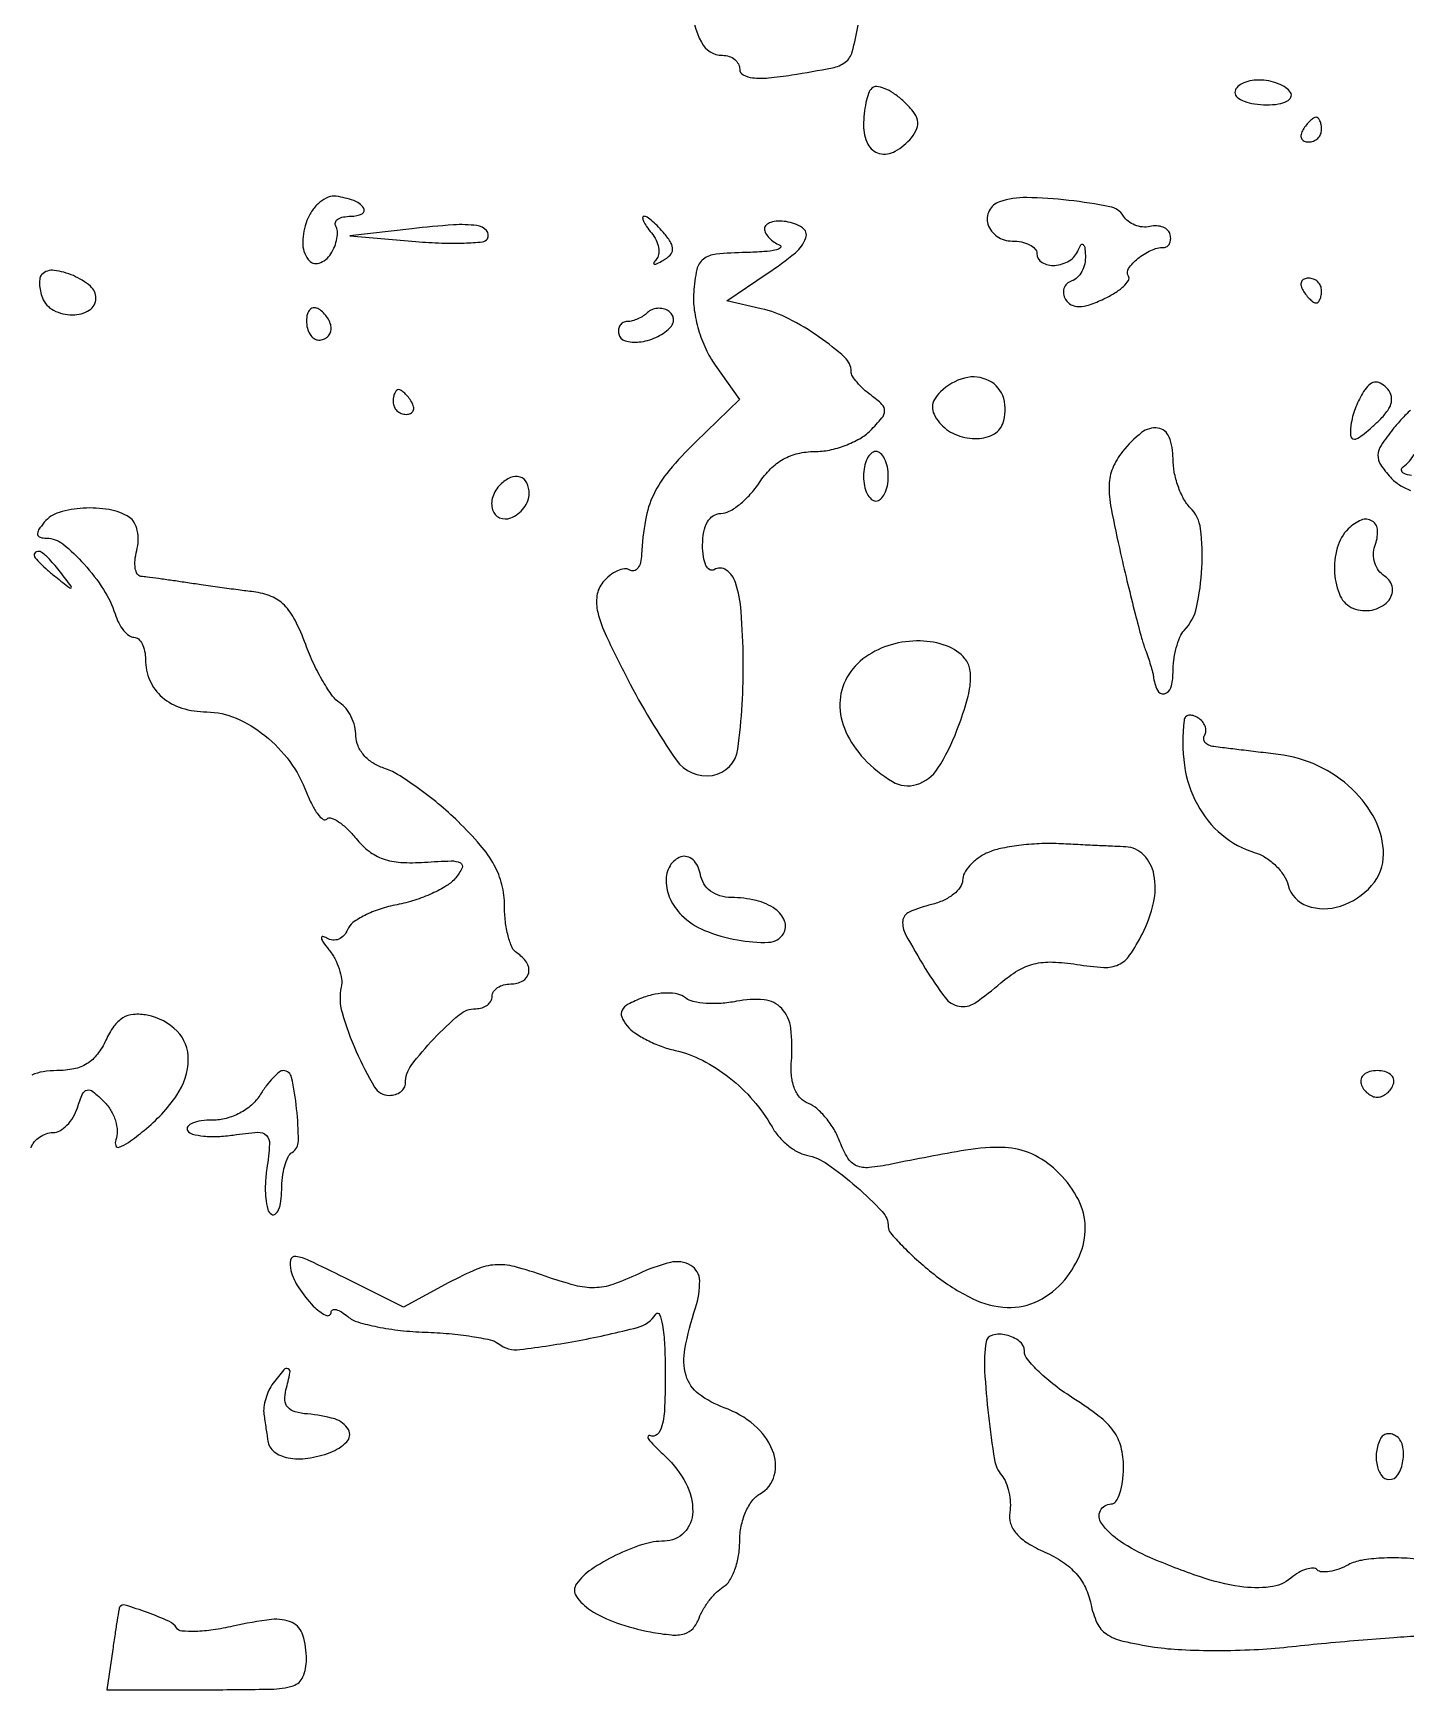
# Model space of a CAD drawing. Extents: x 0 to 5034, y 0 to 2560.
# Drawn here: x 1065.9 to 1176.8, y -0.1 to 133.8 of the extents above; entities that cross this region are included whole.
import ezdxf

# ---------------------------------------------------------------- set-up
doc = ezdxf.new("R2010")
doc.units = 0

msp = doc.modelspace()

# ---------------------------------------------------------------- linework, layer by layer
for points in [[(758.5, 263.189695, -0.00005), (959.629134, 263.186606, -0.002021), (1003.377606, 263.004753, -0.002765), (1026.414405, 262.688457, -0.485313), (1027.705651, 260.982409, 0.137934), (1027.736152, 259.321269, 0.089805), (1028.61341, 257.601206, 0.107886), (1029.893072, 256.512159, 0.267021), (1031.08062, 256.549826, 0.135733), (1031.434416, 256.931581, 0.043901), (1031.729932, 257.650825, 0.040038), (1031.932177, 258.546557, 0.035522), (1032, 259.5, -0.03537), (1032.067517, 260.453259, -0.039936), (1032.268871, 261.348435, -0.043782), (1032.563055, 262.066999, -0.136113), (1032.915304, 262.447655, -0.138132), (1034.427721, 262.880997, -0.000304), (1058.418359, 262.974838, -0.000929), (1096.805013, 263.030373, -0.000084), (1192.5, 262.974921, 0.000516), (1316.795999, 263.01022, 0.001331), (1406.547551, 263.367364, 0.000323)], [(1119.04828, 135.991525, 0.094237), (1119.898217, 133.049577, 0.282589), (1121.606989, 132, -0.079497), (1122.139094, 131.91486, -0.091065), (1122.590803, 131.668706, -0.100766), (1122.892798, 131.302326, -0.122738), (1123, 130.872192, 0.277883), (1123.272333, 130.420017, 0.095087), (1124.034455, 130.186756, 0.050325), (1125.319731, 130.177957, 0.016213), (1127.212458, 130.417983, 0.007473), (1130.483084, 130.99123, 0.113912), (1131.527608, 131.451811, 0.167851), (1132.08917, 132.279644, 0.021019), (1132.572481, 134.426669, 0.040914)], [(1177.182787, 103.339022, 0.022266), (1176.476626, 102.633527, 0.016815), (1175.763747, 101.800306, 0.022731), (1174.816416, 100.497291, 0.134149), (1174.556158, 99.70257, 0.160892), (1174.760739, 98.961291, 0.036825), (1175.570563, 97.922028, 0.064971), (1176.294965, 97.305065, 0.055787), (1177.190713, 96.856512, 0.05837)], [(1177.261887, 98.070075, -0.079839), (1176.627329, 98.241942, -0.27529), (1176.454023, 98.490072, -0.268474), (1176.587716, 98.765313, 0.132422), (1177.464215, 99.778006, 0.039588)], [(1065.75392, 43.76176, -0.089635), (1066.012796, 44.235019, -0.069839), (1066.441773, 44.636267, -0.069166), (1066.969314, 44.907198, -0.084282), (1067.515946, 45, 0.129341), (1068.079203, 45.148184, 0.068962), (1068.655625, 45.588401, 0.061314), (1069.157411, 46.237086, 0.05721), (1069.500974, 47.003067, -0.023491), (1069.915591, 48.123916, -0.243075), (1070.282758, 48.428572, -0.232695), (1070.754988, 48.31224, -0.021655), (1071.665488, 47.477369, -0.064064), (1072.20581, 46.777487, -0.058688), (1072.57072, 45.943043, -0.062496), (1072.714538, 45.106114, -0.103304), (1072.60035, 44.400912, 0.178317), (1072.594257, 43.949066, 0.410159), (1072.871622, 43.814094, 0.075438), (1073.614857, 44.197419, 0.012526), (1074.898088, 45.17661, 0.073393), (1077.5221, 48.007952, 0.144916), (1078.457864, 50.898739, 0.204019), (1077.553342, 53.181367, 0.151327), (1075.132745, 54.474436, 0.068416), (1074.033966, 54.533424, 0.11604), (1073.162307, 54.250326, 0.10334), (1072.441885, 53.577796, 0.046606), (1071.795725, 52.45101, -0.05666), (1071.115792, 51.318573, -0.090803), (1070.282469, 50.564121, -0.088179), (1069.217326, 50.140228, -0.050756), (1067.839485, 50, 0.040619), (1066.734514, 49.910086, 0.062663), (1065.816532, 49.638597, 0.083747)], [(1178.592753, 10.43382, 0.024238), (1176.687363, 10.625734, 0.026325), (1174.824462, 10.624388, 0.027941), (1173.219766, 10.44841, 0.081757), (1172.169561, 10.090746, -0.035662), (1171.395104, 9.7448, -0.046522), (1170.644629, 9.548503, -0.054347), (1170.020927, 9.514623, -0.184832), (1169.655649, 9.677684, 0.20173), (1169.311748, 9.817955, 0.072371), (1168.778279, 9.734419, 0.057335), (1168.150704, 9.458395, 0.040977), (1167.521685, 9.017997, -0.145177), (1165.835557, 8.296382, -0.06544), (1163.40664, 8.331962, -0.046014), (1160.209362, 9.105263, -0.019891), (1156.119932, 10.686914, -0.044385), (1153.745528, 11.976467, -0.089819), (1152.21669, 13.445362, -0.279781), (1152.134246, 14.465736, -0.283717), (1153, 15, 0.254313), (1153.384227, 15.208941, 0.062996), (1153.70625, 15.877565, 0.04904), (1153.927227, 16.843018, 0.031762), (1154, 17.987455, 0.061689), (1153.799183, 19.608917, 0.095607), (1153.203959, 20.882895, 0.072244), (1152.042731, 22.075783, 0.022882), (1150, 23.5, -0.021926), (1148.468331, 24.563553, -0.028751), (1147.175, 25.671326, -0.028905), (1146.238203, 26.682478, -0.174091), (1146, 27.345878, 0.235334), (1145.607745, 28.133123, 0.103418), (1144.526026, 28.642612, 0.118078), (1143.423317, 28.641519, 0.303069), (1142.907263, 28.083333, 0.05272), (1142.784381, 25.73661, 0.015484), (1143.087427, 22.13709, 0.011294), (1143.579498, 18.582151, 0.133468), (1144.149589, 17.324189, -0.075306), (1144.49948, 16.741196, -0.04334), (1144.744857, 15.957917, -0.04216), (1144.858166, 15.108988, -0.054357), (1144.810873, 14.324189, 0.121559), (1144.876308, 13.431071, 0.102642), (1145.347953, 12.606622, 0.074385), (1146.263118, 11.838756, 0.033689), (1147.652735, 11.111326, -0.043957), (1149.083391, 10.324631, -0.063692), (1150.168223, 9.377329, -0.068854), (1150.920488, 8.249583, -0.06343), (1151.364328, 6.928358, 0.057761), (1151.857618, 5.403059, 0.137453), (1152.619893, 4.500578, 0.093733), (1153.939122, 3.928288, 0.018386), (1156.491496, 3.449004, 0.025537), (1158.682082, 3.234107, 0.011796), (1161.545018, 3.167861, 0.011649), (1164.564362, 3.239593, 0.015858), (1167.279903, 3.45392, -0.003811), (1169.990392, 3.733688, -0.002813), (1172.994721, 4.003611, -0.002842), (1175.837396, 4.226634, -0.006361), (1178, 4.356305, 0.015366)]]:
    msp.add_lwpolyline(points, format="xyb")
for points in [[(1163, 129, 0.230178), (1163.186221, 128.616918, 0.073461), (1163.751711, 128.29375, 0.055981), (1164.579009, 128.073066, 0.037227), (1165.559017, 128, 0.035659), (1166.520664, 128.068671, 0.083483), (1167.205217, 128.287316, 0.1651), (1167.521766, 128.615199, 0.253782), (1167.5, 129, 0.111412), (1167.123976, 129.383556, 0.050262), (1166.49335, 129.70625, 0.046318), (1165.729296, 129.925923, 0.046881), (1164.940983, 130, 0.049547), (1164.198222, 129.926216, 0.069539), (1163.570164, 129.70625, 0.089706), (1163.147465, 129.381787, 0.186414)], [(1133.668848, 129.335515, 0.112176), (1133.410549, 128.925329, 0.029848), (1133.196474, 128.177724, 0.028712), (1133.049229, 127.275636, 0.026104), (1133, 126.333333, 0.11358), (1133.344523, 124.836241, 0.22084), (1134.275285, 124.077835, 0.193597), (1135.563049, 124.250714, 0.090788), (1136.874024, 125.348208, 0.079266), (1137.310398, 126.085317, 0.153217), (1137.359386, 126.762161, 0.115835), (1137.003716, 127.475614, 0.035547), (1136.165317, 128.35039, 0.036413), (1135.416541, 128.934849, 0.053583), (1134.678086, 129.322035, 0.068613), (1134.056435, 129.473398, 0.225517)], [(1168.5, 126, 0.082592), (1168.343488, 125.6179, 0.161196), (1168.3746, 125.29375, 0.182303), (1168.586039, 125.078288, 0.108972), (1168.940983, 125, 0.093332), (1169.345238, 125.076123, 0.09642), (1169.688914, 125.29375, 0.099167), (1169.918938, 125.618444, 0.105053), (1170, 126, 0.042167), (1169.967655, 126.382849, 0.061769), (1169.870461, 126.70625, 0.081139), (1169.727648, 126.92554, 0.210953), (1169.559017, 127, 0.151918), (1169.34829, 126.934461, 0.038439), (1169.066025, 126.70625, 0.035638), (1168.768994, 126.382774, 0.029505)], [(1088.042868, 118.670559, 0.087383), (1087.698248, 116.902307, 0.16079), (1088.127979, 115.516514, 0.325116), (1089.021771, 115.21776, 0.179679), (1089.975658, 115.960613, 0.045558), (1090.280527, 116.572073, 0.048831), (1090.46107, 117.214702, 0.054315), (1090.500324, 117.793007, 0.128913), (1090.375, 118.202254, -0.215822), (1090.336055, 118.503777, -0.17674), (1090.533714, 118.765662, -0.09863), (1090.980778, 118.943068, -0.045316), (1091.60765, 119, 0.116839), (1092.495683, 119.210386, 0.465755), (1092.608453, 119.683921, 0.149047), (1091.822524, 120.265322, 0.048857), (1090.409444, 120.61617, 0.132465), (1089.761163, 120.539533, 0.076906), (1089.082037, 120.137438, 0.067724), (1088.476061, 119.483659, 0.061433)], [(1143.995641, 120.166667, 0.193213), (1143.148247, 119.445957, 0.200478), (1143.051213, 118.353385, 0.168501), (1143.781844, 117.374109, 0.150096), (1145, 117, -0.048028), (1145.765418, 116.926307, -0.068025), (1146.4125, 116.70625, -0.088204), (1146.848523, 116.381882, -0.191087), (1147, 116, 0.266094), (1147.420317, 115.266132, 0.152487), (1148.444276, 115.028666, 0.118456), (1149.621525, 115.406519, 0.161605), (1150.337719, 116.25, -0.039934), (1150.556639, 116.68816, -0.436971), (1150.728876, 116.723735, -0.209411), (1150.86373, 116.497581, -0.019378), (1150.921053, 115.833333, -0.067051), (1150.863214, 115.166877, -0.06747), (1150.63105, 114.540997, -0.073734), (1150.266954, 114.04905, -0.116701), (1149.822949, 113.774316, 0.106568), (1149.426633, 113.539928, 0.125859), (1149.190738, 113.175098, 0.1225), (1149.155454, 112.733814, 0.097704), (1149.323622, 112.285386, 0.131146), (1149.782002, 111.852833, 0.128043), (1150.399244, 111.701185, 0.080367), (1151.244911, 111.849989, 0.026599), (1152.41531, 112.328014, 0.02898), (1153.309245, 112.815074, 0.047594), (1153.993581, 113.337409, 0.063307), (1154.395324, 113.817002, 0.288752), (1154.398325, 114.164513, -0.298205), (1154.414474, 114.784445, -0.070654), (1155.152295, 115.581646, -0.062679), (1156.218835, 116.247042, -0.103413), (1157.25, 116.484687, 0.143709), (1157.518095, 116.569349, 0.125326), (1157.714931, 116.789252, 0.10282), (1157.8076, 117.116649, 0.072097), (1157.779553, 117.5, 0.141733), (1157.585684, 117.856088, 0.100808), (1157.205835, 118.110254, 0.085468), (1156.696474, 118.223218, 0.068469), (1156.136032, 118.173205, -0.08223), (1155.537735, 118.136282, -0.068421), (1154.917771, 118.287396, -0.069533), (1154.371146, 118.596432, -0.091208), (1153.987118, 119.020843, 0.209282), (1152.895945, 119.774768, 0.019458), (1149.584051, 120.285792, 0.024802), (1146.180631, 120.505918, 0.084716)], [(1096.5, 117.991582), (1091.5, 117.428348), (1096.845755, 116.964174, 0.012446), (1098.924644, 116.835697, 0.018602), (1100.744733, 116.836366, 0.01392), (1102.211672, 116.932448, 0.235267), (1102.612067, 117.180902, 0.337641), (1102.547165, 117.841375, 0.174163), (1101.766894, 118.244358, 0.050851), (1099.870374, 118.301748, 0.010203)], [(1125, 117.994849, 0.126887), (1125.09131, 117.640836, 0.062227), (1125.367188, 117.261782, 0.055741), (1125.771915, 116.916718, 0.052823), (1126.25, 116.662281, -0.532035), (1126.291461, 116.467163, -0.149235), (1125.957813, 116.282284, -0.035203), (1124.957568, 116.142004, -0.012183), (1123.5, 116.07696, 0.017697), (1121.089511, 115.942745, 0.140953), (1120.061118, 115.542597, 0.18098), (1119.533264, 114.703598, 0.033331), (1119.279503, 112.860951, 0.052704), (1119.33004, 111.421487, 0.036797), (1119.675259, 109.832757, 0.03635), (1120.257937, 108.285659, 0.046512), (1121.02175, 106.969454), (1122.984496, 104.213033), (1119.42577, 100.75645, 0.02516), (1117.287608, 98.459673, 0.063087), (1116.048151, 96.540059, 0.068075), (1115.379369, 94.462163, 0.033306), (1115.076511, 91.690983, -0.049616), (1114.983377, 91.036812, -0.103297), (1114.762009, 90.574342, -0.172686), (1114.455322, 90.374941, -0.199608), (1114.113307, 90.429973, 0.169952), (1113.679557, 90.525551, 0.077297), (1113.112993, 90.366256, 0.063305), (1112.505955, 89.990045, 0.049244), (1111.953128, 89.443523, 0.136979), (1111.465334, 88.352567, 0.099322), (1111.531914, 87.016633, 0.048479), (1112.235348, 85.057219, 0.009112), (1113.927207, 81.640507, 0.031718), (1117.867272, 75.088532, 0.289845), (1120.791909, 73.846022, 0.330293), (1122.852778, 75.970159, 0.036266), (1123.283798, 83.174397, 0.015099), (1123.116469, 87.068941, 0.05991), (1122.658448, 89.414931, 0.162648), (1121.912118, 90.427952, 0.300303), (1120.930902, 90.457295, -0.285407), (1120.579014, 90.458159, -0.144376), (1120.273452, 90.80268, -0.074842), (1120.065992, 91.499509, -0.035004), (1120, 92.440983, -0.045346), (1120.096999, 93.508329, -0.085757), (1120.394289, 94.31684, -0.117108), (1120.867069, 94.817661, -0.146289), (1121.476947, 95, 0.12521), (1122.158375, 95.173362, 0.044543), (1123.001222, 95.734375, 0.040799), (1123.856079, 96.543395, 0.037855), (1124.591957, 97.5, -0.051717), (1125.488937, 98.601579, -0.068199), (1126.520457, 99.382311, -0.069948), (1127.702289, 99.843463, -0.058156), (1129.043581, 100, 0.051355), (1130.244226, 100.123645, 0.038224), (1131.524842, 100.494183, 0.039035), (1132.690984, 101.037624, 0.067923), (1133.539469, 101.682326, 0.02012), (1134.487134, 102.709493, 0.171646), (1134.70734, 103.285855, 0.21178), (1134.49198, 103.806185, 0.032413), (1133.610897, 104.542568, -0.027186), (1132.994275, 105.047079, -0.032356), (1132.473201, 105.588752, -0.034151), (1132.103817, 106.092138, -0.14214), (1132, 106.44995, 0.212405), (1131.485546, 107.606333, 0.030863), (1129.420887, 109.248499, 0.0349), (1126.955967, 110.727498, 0.061568), (1124.72739, 111.535139), (1121.954779, 112.168843), (1125.22739, 114.374255, 0.022857), (1127.492664, 116.056273, 0.135313), (1128.339302, 117.248737, 0.349441), (1128.062927, 118.071831, 0.107604), (1126.75, 118.566187, 0.04474), (1126.079873, 118.60396, 0.070732), (1125.514062, 118.504305, 0.099411), (1125.135472, 118.290674, 0.218083)], [(1115.868879, 117.657991, -0.059816), (1116.239506, 117.083858, -0.070874), (1116.437715, 116.469816, -0.083091), (1116.440463, 115.911524, -0.144798), (1116.241324, 115.497665, 0.051532), (1116.050748, 115.237981, 0.539115), (1116.099215, 115.139852, 0.145908), (1116.32953, 115.17859, 0.016746), (1116.798558, 115.428702, 0.06466), (1117.372512, 115.867315, 0.184594), (1117.57584, 116.31771, 0.150137), (1117.445068, 116.854248, 0.03892), (1116.926114, 117.589028, 0.019407), (1116.441126, 118.129294, 0.024812), (1115.952218, 118.585527, 0.024047), (1115.517621, 118.918068, 0.152428), (1115.255111, 119, 0.437369), (1115.155018, 118.891735, 0.087861), (1115.229155, 118.605785, 0.04512), (1115.476182, 118.173471, 0.020857)], [(1066.626806, 114.293472, 0.151848), (1066.476509, 114.007581, 0.052187), (1066.43951, 113.536207, 0.046079), (1066.506075, 112.97491, 0.039089), (1066.67589, 112.402234, 0.184617), (1067.56987, 111.406351, 0.117988), (1069.098997, 111.033358, 0.139773), (1070.45827, 111.414504, 0.260585), (1071, 112.383369, 0.221724), (1070.548448, 113.351583, 0.071677), (1069.169572, 114.206324, 0.072138), (1067.614969, 114.632853, 0.231283)], [(1168.5, 113, 0.029505), (1168.768994, 112.617226, 0.035638), (1169.066025, 112.29375, 0.038439), (1169.34829, 112.065539, 0.151918), (1169.559017, 112, 0.210953), (1169.727648, 112.07446, 0.081139), (1169.870461, 112.29375, 0.061769), (1169.967655, 112.617151, 0.042167), (1170, 113, 0.105053), (1169.918938, 113.381556, 0.099167), (1169.688914, 113.70625, 0.09642), (1169.345238, 113.923877, 0.093332), (1168.940983, 114, 0.108972), (1168.586039, 113.921712, 0.182303), (1168.3746, 113.70625, 0.161196), (1168.343488, 113.3821, 0.082592)], [(1088, 110.559017, 0.062283), (1088.074545, 109.962904, 0.080552), (1088.29375, 109.457961, 0.097988), (1088.618621, 109.120018, 0.153634), (1089, 109, 0.092995), (1089.381732, 109.071618, 0.096318), (1089.70625, 109.276414, 0.099231), (1089.923444, 109.581949, 0.105429), (1090, 109.940983, 0.089642), (1089.926698, 110.346558, 0.053229), (1089.70625, 110.7871, 0.051032), (1089.382515, 111.193797, 0.06081), (1089, 111.5, 0.139169), (1088.620352, 111.607943, 0.191142), (1088.29375, 111.478525, 0.138808), (1088.073267, 111.110654, 0.066118)], [(1115.556147, 111.222814, -0.054026), (1115.212164, 110.946094, -0.038585), (1114.776389, 110.712326, -0.039122), (1114.320397, 110.552543, -0.064799), (1113.916667, 110.5, 0.115573), (1113.584529, 110.422188, 0.126255), (1113.334027, 110.20625, 0.117008), (1113.206183, 109.881684, 0.090054), (1113.220447, 109.5, 0.274541), (1113.743996, 108.941217, 0.099301), (1114.871149, 108.846192, 0.077248), (1116.219333, 109.216464, 0.085888), (1117.337132, 109.970707, 0.097357), (1117.583717, 110.322199, 0.124903), (1117.649984, 110.710263, 0.128678), (1117.523057, 111.074475, 0.106888), (1117.226612, 111.359946, 0.083844), (1116.810141, 111.529329, 0.075364), (1116.345007, 111.561257, 0.077579), (1115.903727, 111.454784, 0.098768)], [(1139.223794, 104.823794, 0.060657), (1138.73472, 104.199108, 0.128718), (1138.562063, 103.614209, 0.125475), (1138.696382, 103.00967, 0.05617), (1139.146238, 102.323794, 0.116889), (1140.38705, 101.389594, 0.09987), (1141.990148, 101.041952, 0.114953), (1143.428855, 101.355273, 0.196229), (1144.245704, 102.25, 0.159209), (1144.320518, 104.291716, 0.207411), (1143.145438, 105.720807, 0.184304), (1141.167046, 105.937491, 0.133274)], [(1095, 104, 0.105053), (1095.081062, 103.618444, 0.099167), (1095.311086, 103.29375, 0.09642), (1095.654762, 103.076123, 0.093332), (1096.059017, 103, 0.108972), (1096.413961, 103.078288, 0.182303), (1096.6254, 103.29375, 0.161196), (1096.656512, 103.6179, 0.082592), (1096.5, 104, 0.029505), (1096.231006, 104.382774, 0.035638), (1095.933975, 104.70625, 0.038439), (1095.65171, 104.934461, 0.151918), (1095.440983, 105, 0.210953), (1095.272352, 104.92554, 0.081139), (1095.129539, 104.70625, 0.061769), (1095.032345, 104.382849, 0.042167)], [(1173.390988, 104.837132, 0.045024), (1172.773641, 103.616049, 0.047496), (1172.398119, 102.325647, 0.059619), (1172.32814, 101.315609, 0.399666), (1172.659912, 101, 0.147642), (1172.930655, 101.081728, 0.016534), (1173.460501, 101.459509, 0.018941), (1174.072788, 101.965204, 0.014295), (1174.707143, 102.564286, 0.042816), (1175.346592, 103.323748, 0.102338), (1175.639092, 103.996235, 0.13819), (1175.597799, 104.599556, 0.111059), (1175.248582, 105.151418, 0.076036), (1174.743122, 105.522765, 0.163802), (1174.27171, 105.597448, 0.150885), (1173.824387, 105.371845, 0.0616)], [(1153.920881, 99.993965, 0.068112), (1153.125713, 98.659367, 0.096023), (1152.83797, 97.308445, 0.052259), (1153.002331, 95.402463, 0.008464), (1153.769284, 91.75721, 0.003094), (1154.357269, 89.251522, 0.003694), (1154.943509, 86.897431, 0.003194), (1155.464873, 84.920405, 0.024039), (1155.762037, 84, -0.008562), (1155.984754, 83.376822, -0.008497), (1156.186601, 82.744792, -0.008386), (1156.34438, 82.186359, -0.032451), (1156.413633, 81.833333, 0.07842), (1156.737377, 80.729757, 0.34136), (1157.305549, 80.440424, 0.283957), (1157.830786, 80.920256, 0.06941), (1158, 82.133333, -0.032934), (1158.066865, 83.147355, -0.031941), (1158.266357, 84.154479, -0.033607), (1158.557883, 85.015127, -0.092341), (1158.906748, 85.55, 0.136812), (1159.901144, 87.413531, 0.042289), (1160.329119, 90.595223, 0.041569), (1160.221929, 93.755132, 0.168673), (1159.394657, 95.462485, -0.073302), (1158.859901, 96.182138, -0.038662), (1158.409681, 97.202819, -0.037445), (1158.102703, 98.341704, -0.047142), (1158, 99.428571, 0.089889), (1157.684297, 101.170448, 0.275271), (1156.784236, 101.89083, 0.204386), (1155.466642, 101.532567, 0.057248)], [(1133, 98, 0.048028), (1133.073693, 97.234582, 0.068025), (1133.29375, 96.5875, 0.088204), (1133.618118, 96.151477, 0.191087), (1134, 96, 0.191087), (1134.381882, 96.151477, 0.088204), (1134.70625, 96.5875, 0.068025), (1134.926307, 97.234582, 0.048028), (1135, 98, 0.048028), (1134.926307, 98.765418, 0.068025), (1134.70625, 99.4125, 0.088204), (1134.381882, 99.848523, 0.191087), (1134, 100, 0.191087), (1133.618118, 99.848523, 0.088204), (1133.29375, 99.4125, 0.068025), (1133.073693, 98.765418, 0.048028)], [(1103.666667, 97.333333, 0.11594), (1103.050241, 96.338106, 0.157174), (1103.037737, 95.287727, 0.220185), (1103.607668, 94.655147, 0.195018), (1104.5, 94.638374, 0.074185), (1105.073431, 94.962529, 0.064359), (1105.559375, 95.454091, 0.06686), (1105.888097, 96.031441, 0.096313), (1106, 96.606989, 0.114399), (1105.798777, 97.474959, 0.2062), (1105.253789, 97.941956, 0.182764), (1104.483012, 97.895843, 0.091279)], [(1066.821944, 94.285456, 0.028958), (1066.367519, 93.668475, 0.182587), (1066.285356, 93.293545, 0.297993), (1066.48254, 93.070839, 0.066818), (1067.01026, 93, -0.171274), (1068.314223, 92.539831, -0.039425), (1070.03513, 90.912945, -0.040629), (1071.606089, 88.86119, -0.066324), (1072.537699, 86.881222, 0.042211), (1072.835031, 86.16137, 0.051702), (1073.233339, 85.552609, 0.060375), (1073.666984, 85.134222, 0.163147), (1074.067388, 85, -0.185537), (1074.423431, 84.863171, -0.08998), (1074.726045, 84.47125, -0.069825), (1074.931172, 83.888797, -0.049839), (1075, 83.2, 0.103006), (1075.353857, 81.50057, 0.113664), (1076.351571, 80.151916, 0.102739), (1077.931365, 79.283222, 0.071357), (1079.95, 78.966731, -0.098371), (1082.310985, 78.465583, -0.068477), (1084.651952, 77.055933, -0.06463), (1086.652203, 74.963864, -0.067744), (1088.014461, 72.461965, 0.024935), (1088.456574, 71.453536, 0.047396), (1088.92514, 70.702428, 0.074421), (1089.346898, 70.293669, 0.366894), (1089.65212, 70.318787, -0.28998), (1090.003111, 70.397614, -0.061548), (1090.589294, 70.10243, -0.046711), (1091.288811, 69.533517, -0.028505), (1092.005333, 68.745087, 0.057513), (1093.053666, 67.717842, 0.081946), (1094.197515, 67.09768, 0.069606), (1095.618441, 66.818069, 0.030648), (1097.538421, 66.829526, -0.008673), (1099.691855, 66.93707, -0.124851), (1100.434095, 66.774312, -0.41), (1100.571897, 66.369791, -0.060788), (1100.056748, 65.568377, -0.081711), (1099.333617, 64.940495, -0.030687), (1098.146427, 64.306349, -0.029408), (1096.743946, 63.761662, -0.03156), (1095.319678, 63.400194, 0.032522), (1093.949379, 63.049617, 0.037984), (1092.708181, 62.537356, 0.041441), (1091.751335, 61.950467, 0.143822), (1091.315377, 61.379475, -0.091869), (1091.027629, 60.909759, -0.113073), (1090.608226, 60.614909, -0.120039), (1090.122421, 60.542168, -0.112857), (1089.645215, 60.697702, 0.084989), (1089.314619, 60.826028, 0.529374), (1089.206825, 60.720865, 0.110049), (1089.352188, 60.372402, 0.016643), (1089.810873, 59.766147, -0.047936), (1090.289439, 59.043906, -0.042294), (1090.645359, 58.213339, -0.044606), (1090.835979, 57.403469, -0.090503), (1090.810873, 56.751754, 0.126174), (1090.877116, 54.682612, 0.03348), (1092.018982, 51.554087, 0.029384), (1093.501636, 48.675661, 0.265057), (1094.686646, 48, 0.073952), (1095.188477, 48.074631, 0.088182), (1095.614202, 48.291516, 0.100616), (1095.898798, 48.613945, 0.131398), (1096, 48.992394, -0.161519), (1096.47219, 50.415974, -0.029223), (1098.289739, 52.578339, -0.028655), (1100.339669, 54.511527, -0.1765), (1101.680335, 55, 0.074172), (1102.184572, 55.075214, 0.088305), (1102.612349, 55.29375, 0.100633), (1102.898315, 55.618649, 0.131032), (1103, 56, -0.148195), (1103.115568, 56.381354, -0.098894), (1103.440625, 56.70625, -0.082425), (1103.926543, 56.925306, -0.064853), (1104.5, 57, 0.125162), (1105.47288, 57.247411, 0.222397), (1105.953572, 57.899724, 0.200209), (1105.783876, 58.746429, 0.106457), (1105, 59.5, -0.153394), (1104.613808, 59.946764, -0.037876), (1104.293489, 60.873838, -0.035211), (1104.072961, 62.04213, -0.028982), (1103.999112, 63.309017, 0.061124), (1103.788626, 65.02045, 0.064867), (1103.171149, 66.593654, 0.051899), (1102.041757, 68.218966, 0.023146), (1100.249112, 70.115414, 0.018073), (1098.648602, 71.550921, 0.01779), (1096.940364, 72.875006, 0.017982), (1095.36319, 73.9261, 0.062448), (1094.25, 74.432802, -0.067299), (1093.36647, 74.845316, -0.070955), (1092.64194, 75.471708, -0.076564), (1092.164559, 76.2274, -0.103008), (1092, 77.017698, 0.061776), (1091.903314, 77.797259, 0.05142), (1091.617118, 78.58242, 0.053508), (1091.19557, 79.255993, 0.088826), (1090.69657, 79.70031, -0.100095), (1090.100725, 80.255211, -0.022974), (1089.348609, 81.414537, -0.022855), (1088.590887, 82.856387, -0.020541), (1087.938115, 84.413009, 0.02714), (1087.080841, 86.38399, 0.078798), (1086.217722, 87.588399, 0.101604), (1085.163399, 88.293122, 0.066194), (1083.741545, 88.663009, -0.002282), (1082.492959, 88.822273, -0.001332), (1080.997516, 89.024019, -0.001331), (1079.501333, 89.233986, -0.002257), (1078.25, 89.418758, 0.00163), (1077.133607, 89.585036, 0.001804), (1076.05324, 89.738371, 0.001672), (1075.130157, 89.862843, 0.009305), (1074.633369, 89.918758, -0.239977), (1074.342731, 90.102808, -0.093119), (1074.174868, 90.563343, -0.065049), (1074.152343, 91.22734, -0.039965), (1074.289489, 91.999004, 0.056302), (1074.407122, 92.814306, 0.061272), (1074.333905, 93.611524, 0.069331), (1074.090981, 94.272061, 0.132357), (1073.706618, 94.68132, 0.095501), (1072.061463, 95.306483, 0.057604), (1069.97191, 95.427067, 0.059223), (1068.019282, 95.080328, 0.147052)], [(1172.160081, 93.760081, 0.128671), (1171.26303, 92.227169, 0.084404), (1171.047197, 90.181487, 0.091488), (1171.512214, 88.327554, 0.196514), (1172.567217, 87.335833, 0.13893), (1174.074246, 87.199354, 0.154834), (1175.356379, 87.888189, 0.228321), (1175.718327, 88.97453, 0.226217), (1175.095924, 89.940716, -0.095631), (1174.611539, 90.386798, -0.080885), (1174.292952, 91.007143, -0.08001), (1174.1854, 91.703026, -0.090261), (1174.310609, 92.36705, 0.097718), (1174.525847, 93.609086, 0.248103), (1174.092809, 94.383961, 0.247714), (1173.207848, 94.463064, 0.097531)], [(1066, 91.622445, 0.184603), (1066.08115, 91.410139, 0.013803), (1066.514062, 90.952641, 0.017649), (1067.079598, 90.425681, 0.012436), (1067.75, 89.872445, 0.001576), (1068.879507, 88.99236, 0.377591), (1069, 89, 0.377591), (1069.00764, 89.120493, 0.001576), (1068.127555, 90.25, 0.017685), (1067.23668, 91.306759, 0.065617), (1066.573889, 91.869516, 0.241985), (1066.193395, 91.90695, 0.307699)], [(1133.184691, 83.416809, 0.111137), (1131.661608, 81.743447, 0.125488), (1131.088637, 79.651862, 0.113351), (1131.569354, 77.374474, 0.079229), (1133.038955, 75.188561, 0.071234), (1135.329769, 73.341577, 0.211458), (1137.288513, 73.106305, 0.178982), (1139.008111, 74.417484, 0.050123), (1140.548923, 77.488931, 0.016717), (1141.297716, 79.66524, 0.046697), (1141.625384, 81.244159, 0.071068), (1141.589702, 82.409846, 0.130795), (1141.194519, 83.265619, 0.134416), (1139.701084, 84.311283, 0.081364), (1137.56403, 84.702907, 0.075), (1135.234473, 84.396342, 0.0828)], [(1158.894037, 78.309017, 0.068477), (1158.917727, 74.667522, 0.087475), (1159.964358, 71.485264, 0.09562), (1161.937843, 69.059341, 0.100214), (1164.642029, 67.590959, -0.068113), (1165.499567, 67.193817, -0.052437), (1166.305928, 66.549042, -0.053439), (1166.943633, 65.76805, -0.080721), (1167.29841, 64.966881, 0.250816), (1168.83938, 63.303683, 0.163274), (1171.518119, 63.281337, 0.134381), (1174.044692, 64.94575, 0.18226), (1175, 67.47942, 0.117638), (1174.346243, 70.21965, 0.08615), (1172.47154, 72.736126, 0.080111), (1169.708434, 74.621464, 0.080726), (1166.5, 75.536367, -0.000507), (1164.880151, 75.7279, -0.000568), (1163.320734, 75.915686, -0.000521), (1161.992909, 76.078518, -0.003035), (1161.293989, 76.169277, -0.069088), (1160.867694, 76.288709, -0.12333), (1160.580988, 76.509636, -0.162346), (1160.478164, 76.79401, -0.145679), (1160.560301, 77.097568, 0.132021), (1160.662103, 77.437411, 0.100584), (1160.595337, 77.821818, 0.087971), (1160.369141, 78.192454, 0.073577), (1160.016312, 78.489919, 0.062997), (1159.619513, 78.670818, 0.115949), (1159.267415, 78.695876, 0.162565), (1159.017096, 78.56488, 0.160385)], [(1143.019632, 67.597186, 0.050631), (1142.247129, 67.15329, 0.053137), (1141.593267, 66.569434, 0.059088), (1141.146563, 65.940646, 0.125566), (1141, 65.366238, -0.160232), (1140.817633, 64.811777, -0.067968), (1140.265625, 64.243927, -0.057492), (1139.456462, 63.748983, -0.047084), (1138.5, 63.410644, 0.037956), (1136.691088, 62.807614, 0.275265), (1136.168807, 62.100121, 0.151863), (1136.395965, 60.995037, 0.010844), (1137.98904, 58.25, 0.025105), (1139.589635, 55.898976, 0.18575), (1140.720523, 55.196951, 0.199042), (1141.984576, 55.459389, 0.029346), (1144.09699, 57.086461, -0.043729), (1145.469927, 58.082457, -0.075411), (1146.773026, 58.617588, -0.068711), (1148.259753, 58.76964, -0.030739), (1150.220637, 58.579339, 0.024089), (1152.41495, 58.336905, 0.124859), (1153.603915, 58.561332, 0.135296), (1154.492739, 59.316005, 0.030168), (1155.522162, 61.042856, 0.065071), (1156.427314, 63.543548, 0.101758), (1156.460415, 65.824168, 0.144694), (1155.643069, 67.410769, 0.193549), (1154.182612, 68.072334, -0.000624), (1153.292407, 68.111715, -0.000174), (1151.898472, 68.175609, -0.000175), (1150.321227, 68.249009, -0.000184), (1148.769632, 68.322334, 0.023256), (1147.193283, 68.324047, 0.020011), (1145.541792, 68.182609, 0.020488), (1144.052357, 67.932422, 0.053296)], [(1118.25, 67.261143, 0.180188), (1117.368407, 66.538998, 0.135819), (1117.046191, 65.317738, 0.107696), (1117.380939, 63.865783, 0.086274), (1118.306649, 62.550494, 0.100018), (1120.148268, 61.328001, 0.0517), (1122.812684, 60.552179, 0.052169), (1125.331599, 60.360898, 0.252354), (1126.532915, 61.053258, 0.235393), (1126.626915, 62.081045, 0.149031), (1125.867093, 63.045949, 0.093401), (1124.316138, 63.741546, 0.057142), (1122.319551, 63.984687, -0.069183), (1121.403686, 64.118584, -0.089307), (1120.64404, 64.496327, -0.096174), (1120.103654, 65.08881, -0.094313), (1119.819551, 65.844476, 0.069375), (1119.603895, 66.517545, 0.097293), (1119.226681, 67.021469, 0.11954), (1118.751023, 67.279039, 0.148093)], [(1115.135855, 55.874834, 0.028236), (1113.978263, 55.36025, 0.150945), (1113.489982, 54.882611, 0.229807), (1113.465247, 54.333546, 0.071615), (1113.908282, 53.610514, 0.070982), (1114.53576, 53.041761, 0.030385), (1115.51221, 52.464558, 0.029304), (1116.644805, 51.966193, 0.034119), (1117.772426, 51.632493, -0.063751), (1119.985737, 50.832486, -0.048489), (1122.157489, 49.437171, -0.046906), (1124.093327, 47.59091, -0.04984), (1125.607183, 45.451164, 0.050721), (1126.154692, 44.68017, 0.041433), (1126.881942, 43.976207, 0.043028), (1127.669003, 43.437395, 0.080187), (1128.392018, 43.169967, -0.103871), (1130.092057, 42.44871, -0.02771), (1132.421376, 40.627255, -0.02403), (1134.514031, 38.609795, -0.191181), (1135.000029, 37.385329, 0.177983), (1135.180921, 36.893306, 0.015637), (1136.086696, 35.893028, 0.018955), (1137.282283, 34.743498, 0.0136), (1138.69928, 33.548383, 0.054347), (1141.782502, 31.59436, 0.103901), (1144.611043, 30.87444, 0.126574), (1147.112512, 31.406668, 0.105106), (1149.25, 33.103208, 0.080173), (1150.559237, 35.335373, 0.112375), (1150.895761, 37.613751, 0.110301), (1150.213354, 39.844403, 0.075144), (1148.566948, 41.937106, 0.080755), (1146.592778, 43.267599, 0.09873), (1144.431766, 43.785099, 0.051899), (1141.269414, 43.577725, 0.008617), (1135.267429, 42.445693, -0.025623), (1133.444832, 42.165726, -0.128142), (1132.432015, 42.322646, -0.156745), (1131.733642, 42.934631, -0.044266), (1131.094033, 44.252674, 0.042763), (1130.616287, 45.244735, 0.038367), (1129.961232, 46.18005, 0.040449), (1129.237552, 46.928587, 0.088988), (1128.558847, 47.339045, -0.115894), (1127.900254, 47.786879, -0.089902), (1127.435714, 48.52202, -0.072178), (1127.190361, 49.524091, -0.043043), (1127.178082, 50.754047, 0.048467), (1127.122581, 53.421079, 0.157438), (1126.394345, 55.009059, 0.186291), (1124.969641, 55.715189, 0.072422), (1122.735559, 55.597112, -0.032154), (1121.497497, 55.431334, -0.034394), (1120.276222, 55.431258, -0.036686), (1119.237367, 55.579818, -0.115765), (1118.60684, 55.881203, 0.113961), (1118.001052, 56.173418, 0.056144), (1117.146374, 56.268104, 0.049273), (1116.15555, 56.168387, 0.04079)], [(1084.232073, 48, -0.075259), (1083.556328, 47.2114, -0.05695), (1082.613118, 46.568464, -0.055869), (1081.527922, 46.143926, -0.065414), (1080.432509, 46, 0.03127), (1079.489895, 45.940991, 0.065972), (1078.782466, 45.755227, 0.126931), (1078.416479, 45.482131, 0.317793), (1078.396955, 45.166731, 0.194199), (1078.796085, 44.873513, 0.037744), (1079.693924, 44.715208, 0.035082), (1080.834766, 44.682187, 0.026138), (1082.088995, 44.799754, -0.017348), (1084.076384, 45.021337, -0.218831), (1084.766046, 44.766046, -0.218831), (1085.021337, 44.076384, -0.017348), (1084.799754, 42.088995, 0.026138), (1084.682187, 40.834766, 0.035082), (1084.715208, 39.693924, 0.037744), (1084.873513, 38.796085, 0.194199), (1085.166731, 38.396955, 0.311784), (1085.482034, 38.413015, 0.130229), (1085.755227, 38.767619, 0.067543), (1085.940984, 39.458769, 0.03193), (1086, 40.381966, -0.030791), (1086.061318, 41.376743, -0.036647), (1086.244773, 42.298869, -0.039748), (1086.51187, 43.032636, -0.148239), (1086.833269, 43.396955, 0.26014), (1087.347324, 44.319807, 0.02645), (1087.207865, 46.916157, 0.02582), (1086.803278, 49.452603, 0.354016), (1086.127047, 50, 0.176411), (1085.802151, 49.881687, 0.028482), (1085.303943, 49.4125, 0.028474), (1084.757611, 48.765854, 0.021586)], [(1173.191667, 48.925, 0.073624), (1173.399741, 48.514089, 0.066918), (1173.723802, 48.165781, 0.070382), (1174.110048, 47.930417, 0.102038), (1174.5, 47.85, 0.102038), (1174.889952, 47.930417, 0.070382), (1175.276198, 48.165781, 0.066918), (1175.600259, 48.514089, 0.073624), (1175.808333, 48.925, 0.159683), (1175.810399, 49.333474, 0.143818), (1175.571823, 49.684219, 0.107546), (1175.111023, 49.920344, 0.064908), (1174.5, 50, 0.064908), (1173.888977, 49.920344, 0.107546), (1173.428177, 49.684219, 0.143818), (1173.189601, 49.333474, 0.159683)], [(1086.745133, 33.866613, 0.082263), (1087.375008, 32.4559, 0.046141), (1088.553344, 30.987701, 0.083032), (1089.569806, 30.236277, 0.559917), (1090, 30.5, -0.299578), (1090.119342, 30.681307, -0.169634), (1090.392222, 30.700563, -0.075382), (1090.822124, 30.510588, -0.031546), (1091.335222, 30.136753, 0.101523), (1092.157262, 29.697894, 0.022205), (1093.721939, 29.308989, 0.022254), (1095.605756, 29.015191, 0.019741), (1097.585222, 28.874938, -0.013841), (1099.540306, 28.759574, -0.017152), (1101.350034, 28.539672, -0.0156), (1102.837977, 28.259039, -0.110376), (1103.5, 27.949413, 0.197102), (1105.246277, 27.469647, 0.016133), (1110.020019, 28.207527, 0.016352), (1114.732878, 29.253111, 0.190533), (1116.231374, 30.340131, -0.60767), (1116.513109, 30.315287, -0.057595), (1116.757085, 29.45289, -0.027558), (1116.927555, 27.843598, -0.01195), (1116.984687, 25.690983, -0.010028), (1116.935676, 22.877528, -0.049286), (1116.72064, 21.305732, -0.142762), (1116.322385, 20.60703, -0.320915), (1115.75, 20.521657, 0.394049), (1115.592698, 20.476812, 0.303566), (1115.601562, 20.288804, 0.035936), (1116.114538, 19.690062, 0.010048), (1117, 18.830674, -0.084107), (1118.647688, 16.674982, -0.124885), (1119.201384, 14.37572, -0.187917), (1118.522365, 12.693622, -0.20678), (1116.91688, 12, 0.077904), (1115.164012, 11.725221, 0.035396), (1113.004101, 10.858138, 0.035272), (1111.01283, 9.709992, 0.088816), (1109.816064, 8.547877, 0.314529), (1109.802486, 7.53886, 0.100024), (1110.935845, 6.427936, 0.061434), (1113.044668, 5.400654, 0.035016), (1115.788057, 4.669129, 0.024145), (1117.475375, 4.427383, 0.091979), (1118.53035, 4.52197, 0.143214), (1119.225106, 4.954991, 0.094498), (1119.712646, 5.767389, -0.044508), (1120.053449, 6.489362, -0.032305), (1120.551536, 7.225954, -0.032884), (1121.120608, 7.8684, -0.059385), (1121.674589, 8.29969, 0.123161), (1122.183546, 8.81127, 0.048485), (1122.61066, 9.716528, 0.044181), (1122.901966, 10.831076, 0.04186), (1123, 12, -0.049345), (1123.118846, 13.201304, -0.052217), (1123.47063, 14.33228, -0.057528), (1123.998387, 15.25226, -0.10661), (1124.641326, 15.819152, 0.203045), (1125.793368, 17.3037, 0.164775), (1125.656677, 19.331345, 0.118888), (1124.165867, 21.373484, 0.089377), (1121.750885, 22.773118, -0.075492), (1119.681949, 23.897144, -0.162138), (1118.66748, 25.376988, -0.117964), (1118.57199, 27.51542, -0.031196), (1119.432818, 30.850663, 0.082186), (1119.764866, 33.033562, 0.262527), (1119.050929, 34.261855, 0.195875), (1117.395993, 34.501767, 0.050087), (1114.795152, 33.573035, -0.026435), (1112.752488, 32.732892, -0.078744), (1111.268641, 32.462592, -0.07149), (1109.694851, 32.651904, -0.019186), (1107.283252, 33.400063, 0.019722), (1104.802384, 34.166796, 0.082086), (1103.249345, 34.317134, 0.084641), (1101.754419, 33.957341, 0.021739), (1099.507314, 32.875923), (1095.830792, 30.905425), (1091.052464, 33.286566, 0.005345), (1088.20589, 34.667286, 0.076917), (1087.131064, 34.984977, 0.392676), (1086.725232, 34.698611, 0.116454)], [(1085.311092, 24.75, 0.049696), (1084.967387, 24.179583, 0.038135), (1084.706339, 23.5, 0.039148), (1084.559666, 22.819413, 0.070617), (1084.563648, 22.25, -0.000533), (1084.644138, 21.706115, -0.000395), (1084.731978, 21.104865, -0.000399), (1084.813995, 20.537163, -0.000902), (1084.875, 20.106989, 0.19648), (1085.38855, 19.224621, 0.118166), (1086.51072, 18.722889, 0.083666), (1088.103272, 18.693802, 0.051822), (1089.919516, 19.161885, 0.10728), (1091.257373, 20.018513, 0.342515), (1091.383642, 21.003122, 0.189739), (1090.279953, 21.865623, 0.053334), (1088.089277, 22.268228, -0.048138), (1087.082585, 22.442472, -0.144405), (1086.495272, 22.806134, -0.172428), (1086.259078, 23.38393, -0.075729), (1086.346577, 24.217309, 0.012699), (1086.669747, 25.59517, 0.337129), (1086.516626, 25.915962, 0.351431), (1086.176127, 25.846667, 0.013132)], [(1174.754232, 20.266312, 0.084697), (1174.436116, 19.221291, 0.082939), (1174.479003, 18.121909, 0.104464), (1174.84371, 17.288862, 0.234312), (1175.437328, 16.972506, 0.26629), (1176.162879, 17.360605, 0.1021), (1176.575922, 18.472687, 0.093314), (1176.533019, 19.735512, 0.201974), (1175.980032, 20.512341, 0.086456), (1175.629461, 20.652808, 0.102024), (1175.272696, 20.654687, 0.11056), (1174.965717, 20.518222, 0.11748)], [(1072.908388, 6.65638, 0.091366), (1072.862148, 6.528801, 0.000954), (1072.707405, 5.591249, 0.003017), (1072.537278, 4.506953, 0.001952), (1072.352839, 3.25), (1071.888903, 0), (1079.944451, 0, 0.004506), (1085.153726, 0.046951, 0.06916), (1086.924969, 0.325755, 0.222927), (1087.716169, 1.037962, 0.100136), (1088, 2.440983, 0.072285), (1087.713195, 4.414469, 0.217841), (1086.840269, 5.414542, 0.137623), (1085.180273, 5.666563, 0.024544), (1082.05819, 5.124409, -0.019308), (1080.464197, 4.830393, -0.028255), (1079.043236, 4.706034, -0.027353), (1077.921763, 4.732834, -0.239063), (1077.50972, 4.984273, 0.150559), (1076.883823, 5.531401, 0.017731), (1075.147768, 6.232901, 0.013402), (1073.354141, 6.830788, 0.346948)]]:
    msp.add_lwpolyline(points, format="xyb", close=True)

doc.saveas('drawing.dxf')
